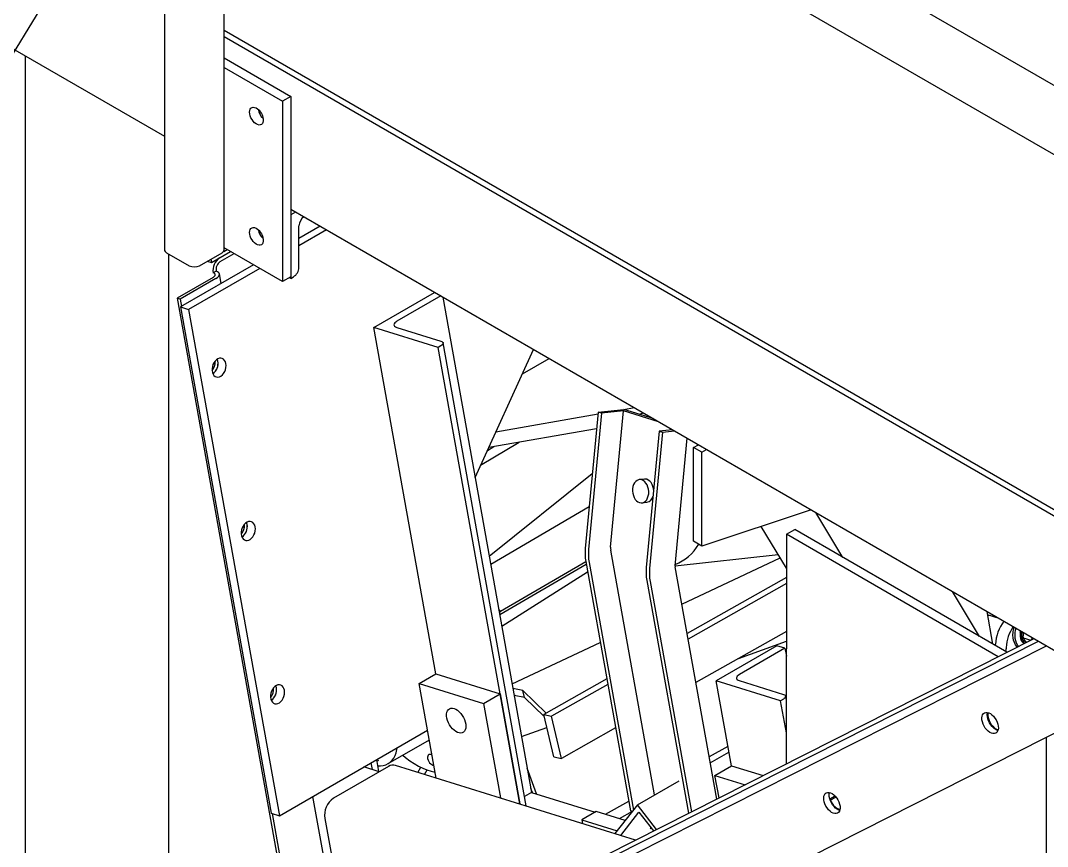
# Model space of a CAD drawing. Header units: millimetres. Extents: x 1293 to 41893, y 1011 to 26911.
# Drawn here: x 5257 to 5816, y 20943 to 21392 of the extents above; entities that cross this region are included whole.
import ezdxf

# ---------------------------------------------------------------- set-up
doc = ezdxf.new("R2010")
doc.units = ezdxf.units.MM
doc.header["$LTSCALE"] = 50
doc.layers.add('CAPA_1', color=7, linetype='Continuous')
doc.layers.add('STRUC', color=4, linetype='Continuous')
doc.dimstyles.new('SLDDIMSTYLE2', dxfattribs={"dimtxt": 0.18, "dimasz": 30.769231, "dimexe": 0, "dimexo": 0.0625, "dimgap": 0, "dimtad": 0, "dimtih": 1, "dimtoh": 1, "dimdec": 0, "dimrnd": 1e-09, "dimzin": 0, "dimdsep": 46, "dimtxsty": 'Standard', "dimblk1": 'DOT', "dimblk2": 'DOT', "dimsah": 1, "dimcen": 0.09, "dimadec": 0, "dimazin": 0, "dimtfac": 30.769231, "dimtdec": 0, "dimtofl": 0, "dimtmove": 0, "dimatfit": 3, "dimldrblk": 'DOT', "dimfxl": 1, "dimfrac": 2, "dimtolj": 1, "dimtzin": 0, "dimarcsym": 0})

# ---------------------------------------------------------------- blocks, each defined once
blk = doc.blocks.new('_Dot')
at = {"color": 0, "linetype": 'ByBlock', "lineweight": -2}
blk.add_line((-0.5, 0), (-1, 0), dxfattribs=at)
at = {"color": 0, "linetype": 'ByBlock', "const_width": 0.5}
blk.add_lwpolyline([(-0.25, 0, 1), (0.25, 0, 1)], format="xyb", close=True, dxfattribs=at)

msp = doc.modelspace()

# ---------------------------------------------------------------- linework, layer by layer
at = {"color": 7, "linetype": 'Continuous', "lineweight": 25}
for p, q in [((5335.524534, 21896.7746074), (5335.524534, 21267.5210397)), ((4449.779267, 21840.45141), (5335.524534, 21329.1215513)), ((5352.6435294, 21588.4656673), (6139.0615659, 21134.4761983)), ((5368.0788307, 21267.5210397), (5368.0788307, 21579.5550575)), ((6156.762906, 21161.8468777), (5601.2901254, 21482.5144883)), ((5368.0788307, 21386.7945753), (6048.2882434, 20994.1180396)), ((5368.0788307, 21383.3384476), (6046.6607097, 20991.6014672)), ((5368.0788307, 21371.661914), (5404.1865097, 21350.8173946)), ((5368.0788307, 21366.4777225), (5399.6963817, 21348.2252988)), ((5404.1865097, 21350.8173946), (5399.6963817, 21348.2252988)), ((5404.1865097, 21350.8173946), (5404.1865097, 21252.8324971)), ((5399.6963817, 21348.2252988), (5399.6963817, 21250.2404014)), ((5404.1865097, 21289.4838364), (6012.2793441, 20938.4393153)), ((5406.8153337, 21287.9662486), (5404.1865097, 21286.4486609)), ((5408.6749919, 21257.9296015), (5408.6749919, 21280.3980829)), ((5420.2441438, 21280.2139616), (5408.6749919, 21273.5352323)), ((5423.608967, 21278.2714905), (5408.6749919, 21269.6502902)), ((5336.7148521, 21265.8620985), (5348.9280004, 21258.811598)), ((5354.6753643, 21258.811598), (5366.8885126, 21265.8620985)), ((5361.0325194, 21260.4811272), (5371.4947608, 21266.5208505)), ((5365.8336803, 21261.0224701), (5373.4264737, 21265.4056964)), ((5367.7402503, 21266.5835301), (5369.5632176, 21267.6359067)), ((5399.6963817, 21250.2404014), (5368.0788307, 21268.492825)), ((5358.7797836, 21261.1810288), (5361.0325194, 21260.4811272)), ((5360.707593, 21262.2939295), (5361.0325194, 21260.4811272)), ((5384.0095853, 21259.2961962), (5344.319068, 21236.3833483)), ((5387.3744084, 21257.3537251), (5348.6941144, 21235.0240667)), ((5363.6415109, 21255.8398985), (5362.0310516, 21254.9102001)), ((5366.3306776, 21249.09038), (5365.3816853, 21254.3849179)), ((5361.9585592, 21252.4211435), (5342.4500959, 21241.1591474)), ((5363.5277425, 21251.9336145), (5344.0192792, 21240.6716184)), ((5404.1865097, 21252.8324971), (5399.6963817, 21250.2404014)), ((5404.1848638, 21251.8808163), (5403.3614177, 21252.3561817)), ((5404.1848638, 21252.831547), (5404.1848638, 21251.8808163)), ((5404.1848638, 21251.8808163), (5405.6815732, 21252.7448483)), ((5449.2894395, 21225.2008197), (5482.287756, 21244.2503423)), ((5482.8376638, 21244.0794916), (5482.287756, 21244.2503423)), ((5344.0192792, 21240.6716184), (5342.4500959, 21241.1591474)), ((5342.4500959, 21241.1591474), (5411.5311805, 20855.7477508)), ((5344.0192792, 21240.6716184), (5344.7439449, 21236.6286245)), ((5485.779556, 21242.3811734), (5461.8963873, 21228.5937136)), ((5486.8658819, 21241.7540508), (5535.1024588, 20972.6365838)), ((5344.319068, 21236.3833483), (5348.6941144, 21235.0240667)), ((5344.319068, 21236.3833483), (5393.629037, 20961.2773027)), ((5348.6941144, 21235.0240667), (5398.0040833, 20959.9180211)), ((5483.0177208, 21037.0268199), (5449.2894395, 21225.2008197)), ((5484.2898105, 21214.3265668), (5449.2894395, 21225.2008197)), ((5461.8004859, 21225.3008992), (5485.8655743, 21217.8241254)), ((5485.7889145, 21215.1919812), (5484.2898105, 21214.3265668)), ((5532.1279852, 20965.2822632), (5487.038144, 21216.8437259)), ((5528.739795, 20966.3349388), (5484.2898105, 21214.3265668)), ((5504.4459675, 21143.6727107), (5536.1654855, 21213.2939955)), ((5530.1402319, 21200.0691447), (5544.6071565, 21208.4207225)), ((5545.546135, 21207.8786617), (5545.5562521, 21207.8222172)), ((5585.2259361, 21180.7286222), (5590.8576458, 21181.7208833)), ((5515.7517626, 21168.4878414), (5571.2358852, 21178.2636897)), ((5571.3236208, 21179.1883475), (5564.2929346, 21105.0909105)), ((5573.1465568, 21178.6219802), (5566.1158706, 21104.5245431)), ((5571.3236208, 21179.1883475), (5585.2067254, 21180.7345908)), ((5573.1465568, 21178.6219802), (5571.3236208, 21179.1883475)), ((5585.1276611, 21179.9563864), (5573.1465568, 21178.6219802)), ((5578.0969749, 21105.8589494), (5585.1276611, 21179.9563864)), ((5604.1538557, 21174.0451448), (5585.1276611, 21179.9563864)), ((5601.1426981, 21175.783449), (5585.2067254, 21180.7345908)), ((5570.4666031, 21170.1561125), (5511.8603139, 21159.9464865)), ((5604.5010557, 21168.880462), (5597.4703696, 21094.7830249)), ((5606.3239917, 21168.3140947), (5599.2933055, 21094.2166576)), ((5611.7095802, 21169.6833179), (5604.5010557, 21168.880462)), ((5604.5010557, 21168.880462), (5606.3239917, 21168.3140947)), ((5606.3239917, 21168.3140947), (5612.8268143, 21169.0383524)), ((5613.1764102, 21095.7629008), (5619.7498876, 21165.0417472)), ((5528.4354144, 21162.833985), (5507.4342181, 21150.2316328)), ((5514.6673771, 21160.4354965), (5511.1107359, 21158.301235)), ((5623.1640448, 21160.0337203), (5625.7945147, 21161.5522582)), ((5623.1640448, 21109.0543556), (5623.1640448, 21160.0337203)), ((5627.6541729, 21157.4416246), (5623.1640448, 21160.0337203)), ((5627.6541729, 21157.4416246), (5630.2846427, 21158.9601625)), ((5627.6541729, 21106.4622599), (5627.6541729, 21157.4416246)), ((5568.1423785, 21145.660767), (5512.1342106, 21100.7791089)), ((5596.4458614, 21142.8638147), (5593.7046242, 21142.558507)), ((5566.4442309, 21127.7637393), (5512.8985566, 21096.514734)), ((5595.1104059, 21129.9365508), (5597.8516431, 21130.2418586)), ((5687.0787866, 21126.1736011), (5627.6541729, 21106.4622599)), ((5627.6541729, 21106.4622599), (5623.1640448, 21109.0543556)), ((5602.0085909, 20971.2335851), (5578.1516075, 21104.3344671)), ((5564.5641038, 21097.9828085), (5518.2549287, 21070.9569904)), ((5564.5435585, 21098.0974335), (5588.832803, 20962.5849161)), ((5613.1745646, 21095.7426379), (5669.1305774, 21101.974789)), ((5616.8210912, 21074.9037373), (5670.3232858, 21099.9951748)), ((5564.8274316, 21096.5136723), (5517.81628, 21069.0781839)), ((5565.5733989, 21092.3518343), (5518.9473649, 21062.7677298)), ((5566.3664944, 21097.5310662), (5590.4832781, 20962.9807285)), ((5635.7954719, 20969.0434635), (5613.1999291, 21095.1066215)), ((5597.7209934, 21087.789548), (5620.3991594, 20961.2654254)), ((5599.5439294, 21087.2231806), (5621.9776478, 20962.0628594)), ((5673.6921025, 21089.4217394), (5619.6836802, 21058.933021)), ((5673.6896489, 21086.1349435), (5620.2184469, 21055.9494956)), ((5518.2549287, 21070.9569904), (5517.2435664, 21072.2734197)), ((5517.6248621, 21070.1461267), (5518.2549287, 21070.9569904)), ((5785.9182821, 21053.157568), (5782.7280073, 21070.9564813)), ((5789.3573457, 21067.1294457), (5783.0634716, 21069.0848873)), ((5783.1121372, 21068.813376), (5783.7196054, 21068.8810333)), ((5673.6702016, 21060.0844362), (5624.4569039, 21032.3026512)), ((5800.738442, 21059.6660545), (5800.7231023, 21059.5152275)), ((5524.5300762, 21031.6211346), (5572.4321227, 21054.0862169)), ((5647.6125878, 21045.3744481), (5673.6662003, 21054.7245771)), ((5802.4236807, 21056.5489198), (5806.5012785, 21055.2820523)), ((5807.3339915, 21056.751749), (5806.7958034, 21055.4308429)), ((5807.784503, 21055.9303224), (5807.7400821, 21056.5173179)), ((5668.5009212, 21052.3127695), (5635.5026048, 21033.2632469)), ((5672.8076516, 21050.91405), (5648.1095526, 21036.6561409)), ((5672.8752073, 21050.9537241), (5668.5009212, 21052.3127695)), ((5672.8752073, 21050.9537241), (5673.6601162, 21046.5746262)), ((5792.6910669, 21049.4121278), (5792.051497, 21049.6108356)), ((5474.0609278, 21031.8561733), (5483.0570279, 21037.0495114)), ((5483.0570279, 21037.0495114), (5517.9655344, 21026.2037999)), ((5474.0609278, 21031.8561733), (5508.9694342, 21021.0104618)), ((5483.2729907, 20980.4610042), (5474.0609278, 21031.8561733)), ((5575.9849944, 21034.2643329), (5541.7048996, 21014.9126075)), ((5576.5197611, 21031.2808075), (5545.8986406, 21013.9946385)), ((5670.5029757, 21022.3889941), (5635.5026048, 21033.2632469)), ((5643.7805795, 20987.0794642), (5635.5026048, 21033.2632469)), ((5648.0136512, 21033.3633264), (5672.0787396, 21025.8865526)), ((5508.9694342, 21021.0104618), (5517.9655344, 21026.2037999)), ((5517.9655344, 21026.2037999), (5528.6938628, 20966.3492095)), ((5530.3689255, 21028.0334286), (5524.9756552, 21029.1351977)), ((5531.2890251, 21024.2129197), (5525.651499, 21025.3645868)), ((5543.0454813, 21015.6693898), (5530.3689255, 21028.0334286)), ((5531.2890251, 21024.2129197), (5530.3689255, 21028.0334286)), ((5508.9694342, 21021.0104618), (5518.1814971, 20969.6152927)), ((5526.1642188, 21025.2598454), (5525.7087165, 21025.0453638)), ((5541.9752165, 21013.7901765), (5531.2890251, 21024.2129197)), ((5672.0020798, 21023.2544084), (5670.5029757, 21022.3889941)), ((5673.6290412, 21004.9483115), (5670.5029757, 21022.3889941)), ((5673.6423117, 21022.724705), (5673.2513092, 21024.9061532)), ((5541.7048996, 21014.9126075), (5545.8986406, 21013.9946385)), ((5547.2254967, 20991.9895541), (5541.7048996, 21014.9126075)), ((5551.4192377, 20991.0715851), (5545.8986406, 21013.9946385)), ((5398.0040833, 20959.9180211), (5478.6141493, 21006.4532217)), ((5529.6527769, 21003.0409925), (5543.3777173, 21007.9666036)), ((5580.7582182, 21007.6339632), (5551.4192377, 20991.0715851)), ((5457.131257, 20988.2555285), (5479.555589, 21001.2008198)), ((5641.9042899, 20997.547502), (5631.6954702, 20991.9178491)), ((5547.2254967, 20991.9895541), (5551.4192377, 20991.0715851)), ((5632.2715197, 20988.704002), (5642.437494, 20994.5726941)), ((5457.3401505, 20986.7474083), (5427.4059634, 20969.46677)), ((5452.3456067, 20983.8641196), (5443.9843628, 20986.4618715)), ((5448.5933101, 20985.0299193), (5447.9285322, 20988.738792)), ((5452.0912604, 20983.9431423), (5450.9219509, 20990.4668558)), ((5451.0694045, 20989.6441954), (5452.0213436, 20990.1937382)), ((5591.708471, 20946.7712232), (5461.1989522, 20987.3191794)), ((5473.3636108, 20983.5397459), (5474.8545053, 20986.339212)), ((5481.4944572, 20987.5209809), (5482.0106954, 20987.5034963)), ((5634.8237865, 20981.9088176), (5643.8198866, 20987.1021557)), ((5643.8198866, 20987.1021557), (5660.9852605, 20981.7690518)), ((5476.9781799, 20982.4167367), (5478.2885048, 20984.8771456)), ((5537.880512, 20971.7734714), (5532.7323461, 20985.8597182)), ((5634.8237865, 20981.9088176), (5651.1941728, 20976.8227081)), ((5637.018982, 20969.6615666), (5634.8237865, 20981.9088176)), ((5592.7898281, 20965.9117066), (5615.4246108, 20978.9784885)), ((5432.5014746, 20879.9158157), (5416.2716873, 20970.4636845)), ((5535.0349032, 20972.5969096), (5531.2124315, 20970.3902437)), ((5535.557688, 20972.4951488), (5534.7140774, 20974.8034093)), ((5535.1024588, 20972.6365838), (5569.7223563, 20961.8805401)), ((5697.2461683, 20969.0603225), (5700.10227, 20970.7091149)), ((5697.5176425, 20968.3920635), (5700.5855741, 20970.1631427)), ((5587.9036363, 20967.7688455), (5575.1176062, 20960.7179902)), ((5592.7898281, 20965.9117066), (5580.4739454, 20950.2616739)), ((5603.0967332, 20952.5244409), (5592.7898281, 20965.9117066)), ((5393.629037, 20961.2773027), (5398.0040833, 20959.9180211)), ((5394.1255256, 20961.1230489), (5410.9147419, 20867.4540601)), ((5422.7658714, 20958.4969933), (5429.4995983, 20920.9287484)), ((5570.3008602, 20962.2145033), (5562.4431361, 20957.6783357)), ((5586.0336432, 20957.3264905), (5570.3008602, 20962.2145033)), ((5589.8759327, 20962.2089629), (5582.8280809, 20958.3224255)), ((5583.5675704, 20949.3005167), (5593.5040477, 20961.9269925)), ((5589.9087285, 20962.2506372), (5588.832803, 20962.5849161)), ((5593.5040477, 20961.9269925), (5601.4021923, 20951.6683785)), ((5562.4431361, 20957.6783357), (5581.6214511, 20951.7198318)), ((5562.4431361, 20957.6783357), (5562.7875797, 20955.7566446)), ((5600.5083591, 20952.8293461), (5599.6279371, 20953.1028841)), ((5599.6451796, 20953.0975271), (5600.0998186, 20953.3599846))]:
    msp.add_line(p, q, dxfattribs=at)
at = {"color": 7, "linetype": 'Continuous', "lineweight": 25, "flags": 128}
for points in [[(5381.8124726, 21342.2186435), (5381.8999532, 21343.0969996), (5382.1583045, 21343.8332818), (5382.5754462, 21344.3930624), (5383.1318733, 21344.7501666), (5383.8015678, 21344.8878967), (5384.5532156, 21344.7998126), (5385.3516705, 21344.4900329), (5386.1595976, 21343.9730427), (5386.9392191, 21343.2730157), (5387.6540809, 21342.4226846), (5388.2707566, 21341.4618098), (5388.7604114, 21340.4353208), (5389.1001494, 21339.391215), (5389.274085, 21338.3783137), (5389.274085, 21337.443979), (5389.1001494, 21336.6318994), (5388.7604114, 21335.9800468), (5388.2707566, 21335.5189012), (5387.6540809, 21335.2700251), (5386.9392191, 21335.2450557), (5386.1595976, 21335.4451606), (5385.3516705, 21335.8609832), (5384.5532156, 21336.4730799), (5383.8015678, 21337.2528298), (5383.1318733, 21338.1637728), (5382.5754462, 21339.1633141), (5382.1583045, 21340.2047162), (5381.8999532, 21341.2392844), (5381.8124726, 21342.2186435)], [(5381.8124726, 21276.8953785), (5381.8999532, 21277.7737346), (5382.1583045, 21278.5100168), (5382.5754462, 21279.0697974), (5383.1318733, 21279.4269017), (5383.8015678, 21279.5646318), (5384.5532156, 21279.4765476), (5385.3516705, 21279.166768), (5386.1595976, 21278.6497777), (5386.9392191, 21277.9497508), (5387.6540809, 21277.0994197), (5388.2707566, 21276.1385449), (5388.7604114, 21275.1120558), (5389.1001494, 21274.06795), (5389.274085, 21273.0550488), (5389.274085, 21272.1207141), (5389.1001494, 21271.3086345), (5388.7604114, 21270.6567819), (5388.2707566, 21270.1956362), (5387.6540809, 21269.9467601), (5386.9392191, 21269.9217908), (5386.1595976, 21270.1218957), (5385.3516705, 21270.5377182), (5384.5532156, 21271.1498149), (5383.8015678, 21271.9295649), (5383.1318733, 21272.8405079), (5382.5754462, 21273.8400491), (5382.1583045, 21274.8814513), (5381.8999532, 21275.9160195), (5381.8124726, 21276.8953785)], [(5361.9585592, 21252.4211435), (5362.4574034, 21252.7561426), (5362.8311684, 21253.1111727), (5363.0654904, 21253.4725902), (5363.1513646, 21253.826506), (5363.085491, 21254.1593193), (5362.870401, 21254.4582404), (5362.5143604, 21254.7117818), (5362.0310516, 21254.9102001)], [(5363.5277425, 21251.9336145), (5364.3106203, 21252.4593565), (5364.8972008, 21253.0165348), (5365.2649418, 21253.5837373), (5365.3997114, 21254.1391669), (5365.2963305, 21254.6614786), (5364.9587718, 21255.1306004), (5364.4000076, 21255.5285041), (5363.6415109, 21255.8398985)], [(5461.8963873, 21228.5937136), (5461.2364579, 21228.1505378), (5460.7419981, 21227.6808626), (5460.4320096, 21227.2027374), (5460.3184052, 21226.7345362), (5460.4055505, 21226.2942519), (5460.6900966, 21225.8988042), (5461.1611087, 21225.5633901), (5461.8004859, 21225.3008992)], [(5485.8655743, 21217.8241254), (5486.3766669, 21217.6143006), (5486.7531751, 21217.346184), (5486.9806299, 21217.0300789), (5487.0502904, 21216.6781332), (5486.9594795, 21216.303872), (5486.7116871, 21215.9216778), (5486.3164357, 21215.5462382), (5485.7889145, 21215.1919812)], [(5368.9548056, 21205.5911936), (5368.686381, 21206.5501999), (5368.2555464, 21207.3633612), (5367.6824473, 21207.992655), (5366.9938811, 21208.4086562), (5366.2220443, 21208.591913), (5365.4030273, 21208.5338566), (5364.5751263, 21208.2372016), (5363.7770531, 21207.7158193), (5363.0461246, 21206.9940889), (5362.4165184, 21206.1057578), (5361.917674, 21205.0923633), (5361.572917, 21204.0012906), (5361.3983676, 21202.8835571), (5361.4021878, 21201.7914267), (5361.5841987, 21200.7759662), (5361.9358899, 21199.8846575), (5362.4408167, 21199.1591772), (5363.0753691, 21198.6334479), (5363.8098763, 21198.3320521), (5364.6099935, 21198.2690827), (5365.4383082, 21198.4474842), (5366.2560891, 21198.8589147), (5367.0250979, 21199.4841361), (5367.7093765, 21200.2939138), (5368.2769289, 21201.2503835), (5368.7012168, 21202.3088217), (5368.9624011, 21203.419737), (5369.048269, 21204.5311843), (5368.9548056, 21205.5911936)], [(5364.5797592, 21206.9504752), (5364.3113346, 21207.9094815), (5364.2509275, 21208.054943)], [(5364.5975152, 21206.94225), (5364.3290906, 21207.9012563), (5364.2615631, 21208.0629366)], [(5593.739074, 21178.0836784), (5594.405244, 21178.3277136), (5595.9299372, 21178.7927118)], [(5593.8209458, 21130.0655895), (5594.6857458, 21129.9191911), (5595.5398535, 21130.0159871), (5596.3504461, 21130.3522578), (5597.0863729, 21130.9150804), (5597.7193527, 21131.6828261), (5598.2250605, 21132.6259907), (5598.5840621, 21133.708329), (5598.7825614, 21134.8882473), (5598.8129301, 21136.120402), (5598.6740011, 21137.3574422), (5598.3711135, 21138.551829), (5597.9159071, 21139.6576629), (5597.325875, 21140.6324472), (5596.6236921, 21141.4387216), (5595.8363427, 21142.0455013), (5594.9940842, 21142.4294682), (5594.1292843, 21142.5758667), (5593.2751766, 21142.4790707), (5592.464584, 21142.1428), (5591.7286571, 21141.5799774), (5591.0956773, 21140.8122317), (5590.5899696, 21139.8690671), (5590.2309679, 21138.7867288), (5590.0324687, 21137.6068105), (5590.0021, 21136.3746557), (5590.1410289, 21135.1376156), (5590.4439165, 21133.9432288), (5590.899123, 21132.8373949), (5591.489155, 21131.8626106), (5592.191338, 21131.0563362), (5592.9786874, 21130.4495565), (5593.8209458, 21130.0655895)], [(5601.491692, 21137.1643343), (5601.4152384, 21137.66275), (5601.1123508, 21138.8571368), (5600.6571443, 21139.9629706), (5600.0671123, 21140.9377549), (5599.3649293, 21141.7440293), (5598.5775799, 21142.3508091), (5597.7353215, 21142.734776), (5596.8705215, 21142.8811744), (5596.4458614, 21142.8638147)], [(5384.8612472, 21116.8473079), (5384.5928226, 21117.8063142), (5384.161988, 21118.6194755), (5383.5888889, 21119.2487693), (5382.9003227, 21119.6647705), (5382.1284859, 21119.8480273), (5381.3094689, 21119.7899709), (5380.4815679, 21119.493316), (5379.6834947, 21118.9719337), (5378.9525662, 21118.2502033), (5378.32296, 21117.3618722), (5377.8241156, 21116.3484776), (5377.4793586, 21115.2574049), (5377.3048092, 21114.1396714), (5377.3086293, 21113.047541), (5377.4906403, 21112.0320806), (5377.8423315, 21111.1407719), (5378.3472583, 21110.4152915), (5378.9818107, 21109.8895622), (5379.7163179, 21109.5881664), (5380.5164351, 21109.5251971), (5381.3447498, 21109.7035985), (5382.1625307, 21110.115029), (5382.9315395, 21110.7402504), (5383.6158181, 21111.5500281), (5384.1833705, 21112.5064978), (5384.6076584, 21113.564936), (5384.8688427, 21114.6758514), (5384.9547106, 21115.7872987), (5384.8612472, 21116.8473079)], [(5380.4862008, 21118.2065895), (5380.2177762, 21119.1655958), (5380.1573691, 21119.3110573)], [(5380.5039568, 21118.1983644), (5380.2355322, 21119.1573707), (5380.1684888, 21119.3179541)], [(5799.2710337, 21051.6294167), (5798.9647245, 21051.9385067), (5798.2318562, 21052.8948705), (5797.6385704, 21054.0214268), (5797.1981202, 21055.2930103), (5796.9203444, 21056.6812157), (5796.8114483, 21058.1550331), (5796.8738642, 21059.6815396), (5797.106198, 21061.2266357), (5797.417892, 21062.4761914)], [(5799.8388112, 21051.9162513), (5799.3985352, 21052.5323954), (5798.8052494, 21053.6589517), (5798.3647992, 21054.9305352), (5798.0870235, 21056.3187407), (5797.9781273, 21057.792558), (5798.0405432, 21059.3190645), (5798.272877, 21060.8641606), (5798.5084455, 21061.8466283)], [(5800.8690603, 21060.4838743), (5800.7778156, 21059.9563036), (5800.6739631, 21058.6745249), (5800.7412407, 21057.4364591), (5800.9774916, 21056.2817993), (5801.3751413, 21055.2475643), (5801.9214411, 21054.3669124), (5802.5988763, 21053.6680777), (5802.8856569, 21053.4554823)], [(5800.738442, 21059.6660545), (5800.739532, 21059.6767114), (5800.8591504, 21060.4895952)], [(5803.1949233, 21053.6117201), (5802.7439498, 21054.1113674), (5802.19765, 21054.9920194), (5801.8000003, 21056.0262543), (5801.5637494, 21057.1809142), (5801.4964718, 21058.41898), (5801.6003244, 21059.7007586), (5801.6540925, 21060.0306849)], [(5648.1095526, 21036.6561409), (5647.4496232, 21036.212965), (5646.9551634, 21035.7432898), (5646.6451749, 21035.2651646), (5646.5315704, 21034.7969635), (5646.6187157, 21034.3566792), (5646.9032619, 21033.9612315), (5647.374274, 21033.6258173), (5648.0136512, 21033.3633264)], [(5400.7676888, 21028.1034223), (5400.4992642, 21029.0624286), (5400.0684296, 21029.8755899), (5399.4953305, 21030.5048837), (5398.8067643, 21030.9208848), (5398.0349275, 21031.1041417), (5397.2159105, 21031.0460853), (5396.3880095, 21030.7494303), (5395.5899363, 21030.228048), (5394.8590078, 21029.5063176), (5394.2294016, 21028.6179865), (5393.7305572, 21027.604592), (5393.3858001, 21026.5135193), (5393.2112508, 21025.3957858), (5393.2150709, 21024.3036554), (5393.3970819, 21023.2881949), (5393.7487731, 21022.3968862), (5394.2536999, 21021.6714059), (5394.8882523, 21021.1456766), (5395.6227595, 21020.8442807), (5396.4228767, 21020.7813114), (5397.2511914, 21020.9597129), (5398.0689723, 21021.3711433), (5398.8379811, 21021.9963648), (5399.5222597, 21022.8061425), (5400.0898121, 21023.7626122), (5400.5141, 21024.8210504), (5400.7752843, 21025.9319657), (5400.8611522, 21027.043413), (5400.7676888, 21028.1034223)], [(5396.3926424, 21029.4627039), (5396.1242178, 21030.4217102), (5396.0638107, 21030.5671717)], [(5396.4103984, 21029.4544787), (5396.1419738, 21030.413485), (5396.0744463, 21030.5751653)], [(5672.0787396, 21025.8865526), (5672.5898321, 21025.6767279), (5672.9663403, 21025.4086112), (5673.1937951, 21025.0925062), (5673.2634556, 21024.7405605), (5673.1726448, 21024.3662992), (5672.9248524, 21023.984105), (5672.5296009, 21023.6086655), (5672.0020798, 21023.2544084)], [(5492.9878524, 21018.2171128), (5493.9181836, 21017.8282982), (5494.856488, 21017.2406724), (5495.7726078, 21016.4731222), (5496.637098, 21015.5503173), (5497.4221733, 21014.5019174), (5498.1026007, 21013.3616189), (5498.6565107, 21012.166072), (5499.0661002, 21010.9537025), (5499.3182046, 21009.763477), (5499.4047211, 21008.6336503), (5499.3228689, 21007.600536), (5499.075279, 21006.6973392), (5498.6699089, 21005.9530893), (5498.1197877, 21005.3917073), (5497.4425967, 21005.0312364), (5496.6601014, 21004.8832624), (5495.7974517, 21004.9525413), (5494.8823741, 21005.2368465), (5493.9442798, 21005.72704), (5493.0133199, 21006.4073668), (5492.1194163, 21007.2559606), (5491.2912998, 21008.2455468), (5490.5555867, 21009.3443193), (5489.9359234, 21010.5169627), (5489.4522265, 21011.7257873), (5489.1200423, 21012.9319404), (5488.9500475, 21014.0966553), (5488.9477059, 21015.1824971), (5489.1130927, 21016.1545659), (5489.4408924, 21016.9816187), (5489.920569, 21017.6370733), (5490.5367055, 21018.0998628), (5491.2694987, 21018.3551129), (5492.095396, 21018.3946195), (5492.9878524, 21018.2171128)], [(5451.5184657, 20987.1388307), (5452.9869918, 20987.0989874), (5454.4672951, 20987.2690012), (5455.8535037, 20987.6559516), (5457.1322676, 20988.256112), (5458.2912716, 20989.0637026), (5459.319354, 20990.0709458), (5460.2066136, 20991.2681413), (5460.9445058, 20992.6437595), (5461.5259242, 20994.1845524), (5461.9452693, 20995.8756813), (5462.1136996, 20996.9277149)], [(5465.0419086, 20992.8222505), (5466.6452805, 20991.5266853), (5468.956961, 20989.8243132), (5471.2853984, 20988.3022518), (5473.6188987, 20986.9681452), (5475.9457422, 20985.8286938), (5478.2542428, 20984.8896204), (5480.5328063, 20984.1556412), (5482.7025922, 20983.6433238)], [(5481.0585791, 20992.8154637), (5481.0225735, 20992.8406481), (5480.4116387, 20993.1656285), (5479.8298319, 20993.2844834), (5479.3203031, 20993.1883979), (5478.9208417, 20992.8844984), (5478.6610739, 20992.3953235), (5478.5602655, 20991.7571531), (5478.625893, 20991.0173175), (5478.853089, 20990.2306869), (5479.2250037, 20989.455602), (5479.7140536, 20988.7495474), (5480.2839682, 20988.1648878), (5480.8924796, 20987.7449849), (5481.4944572, 20987.5209809)]]:
    msp.add_lwpolyline(points, dxfattribs=at)
at = {"color": 7, "linetype": 'Continuous', "lineweight": 25}
for centre, radius, start, end in [((5394.7687136, 21345.3798964), 8.522576, 190.809074008, 229.197678032), ((5394.7634722, 21345.3749368), 8.515065, 190.79481145, 229.199812017), ((5415.2563632, 21280.0736295), 6.589364, 126.619077453, 177.177674539), ((5394.7687136, 21280.0566314), 8.522576, 190.809074012, 229.197678029), ((5394.7634722, 21280.0516718), 8.515065, 190.794811449, 229.199812018), ((5337.5583915, 21267.7238593), 2.0439452, 185.694799251, 245.625341706), ((5366.0449732, 21267.7238593), 2.0439452, 294.374658294, 354.305200749), ((5370.065027, 21256.3062553), 8.1543688, 124.286578807, 189.857791321), ((5368.7607034, 21256.729455), 5.1959063, 124.286578806, 189.857791321), ((5351.8016823, 21264.3577839), 6.246457, 242.609672237, 297.390327763), ((5402.1759104, 21258.2253458), 6.505807, 302.60547834, 357.394521514), ((5355.8844043, 21206.3258), 7.2360812, 321.04832234, 5.109096187), ((5357.8316365, 21205.7540493), 6.8533637, 305.383892922, 10.053925926), ((5357.8319516, 21205.749047), 6.869977, 306.025996128, 10.002066788), ((5596.988765, 21134.4335927), 4.2796255, 281.631981769, 345.40266713), ((5371.7908459, 21117.5819144), 7.2360812, 321.04832234, 5.109096187), ((5373.7380781, 21117.0101636), 6.8533637, 305.383892931, 10.053925925), ((5373.7594102, 21117.0012795), 6.8499577, 305.253465095, 10.064575169), ((5590.0746012, 21102.5136137), 25.9101677, 174.291321033, 189.813517591), ((5591.8975372, 21101.9472464), 25.9101677, 174.291321033, 189.813517591), ((5583.7170254, 21105.2971339), 5.648062, 174.291321033, 189.813517591), ((5602.9358542, 21121.2444949), 26.8885307, 292.527542234, 329.056578473), ((5623.2520362, 21092.2057282), 25.9101677, 174.291321033, 189.813517592), ((5625.0749722, 21091.6393609), 25.9101677, 174.291321033, 189.813517591), ((5615.5958041, 21095.5210431), 2.4314527, 174.291321032, 189.813517592), ((5810.4506171, 21051.6106643), 23.2384664, 142.848183451, 176.136312375), ((5816.4644794, 21049.7511359), 23.4217267, 146.335678314, 176.050973553), ((5810.8303861, 21058.311559), 8.5858808, 171.160188419, 189.970855738), ((5807.2614871, 21057.4275984), 4.8975292, 194.100526222, 225.527613466), ((5670.201831, 21055.428495), 5.2125344, 299.994332652, 300.855493726), ((5387.6972875, 21028.8380287), 7.2360812, 321.04832234, 5.109096187), ((5389.6445197, 21028.266278), 6.8533637, 305.383892921, 10.053925926), ((5389.6448348, 21028.2612757), 6.869977, 306.025996128, 10.002066788), ((5459.9116847, 20982.699627), 4.7955523, 74.429168909, 122.427580626), ((5433.5889613, 20960.3851898), 10.9865628, 124.248146623, 189.896223504), ((5532.4290825, 20977.1113546), 5.2125344, 299.994332653, 300.855493731)]:
    msp.add_arc(centre, radius, start, end, dxfattribs=at)
for points, knots in [([(5802.4236807, 21056.5489198), (5802.4382823, 21057.2047952), (5802.4598023, 21058.1714337), (5802.6410669, 21059.1217574), (5802.6993414, 21059.4272755)], [0, 0, 0, 0, 0.6785115593, 1, 1, 1, 1]), ([(5804.2617784, 21054.1506829), (5804.0708613, 21054.3515037), (5803.5634131, 21054.8852754), (5802.9531552, 21055.6925188), (5802.601247, 21056.2617143), (5802.4236807, 21056.5489198)], [0, 0, 0, 0, 0.2300667752, 0.6115060703, 1, 1, 1, 1]), ([(5787.2915054, 21052.3634566), (5787.274196, 21052.4854075), (5787.235507, 21052.7579852), (5787.2544819, 21053.0275689), (5787.2649674, 21053.1765413)], [0, 0, 0, 0, 0.4473982793, 1, 1, 1, 1]), ([(5793.0983626, 21051.3641658), (5793.0675997, 21051.0244284), (5793.0256769, 21050.5614443), (5792.9423186, 21050.047906), (5792.8937425, 21049.8066664), (5792.8526843, 21049.6475229), (5792.8137629, 21049.5335147), (5792.778381, 21049.4602659), (5792.7408775, 21049.419848), (5792.7142619, 21049.4073346), (5792.6965026, 21049.4110046), (5792.6910669, 21049.4121278)], [0, 0, 0, 0, 0.4655252871, 0.6344041548, 0.7505130597, 0.8304201704, 0.8857806488, 0.9428520449, 0.9661009264, 0.9896243433, 1, 1, 1, 1])]:
    msp.add_open_spline(points, degree=3, knots=knots, dxfattribs=at)
at = {"layer": 'STRUC', "linetype": 'Continuous', "lineweight": 25}
for p, q in [((5259.7531143, 21372.8634608), (5259.7531143, 20737.8691069)), ((5337.8214742, 21265.2232591), (5337.8214742, 20845.6762968)), ((5704.3937341, 21100.3018082), (5689.7272794, 21124.6446588)), ((5673.6958171, 21094.3975694), (5659.9688235, 21117.1811365)), ((5673.7095977, 21112.8572557), (5678.1997257, 21115.4493515)), ((5793.5546703, 21048.7415764), (5678.1997257, 21115.4493515)), ((5673.7095977, 21112.8572557), (5673.6165011, 20988.1502077)), ((5788.7657477, 21046.3222684), (5673.7095977, 21112.8572557)), ((5778.6966381, 21057.3337202), (5763.961882, 21081.7899349)), ((5270.9382681, 20782.1319639), (5810.6956379, 21054.8111118)), ((5306.8592925, 20802.8687299), (5808.3030843, 21056.1923037)), ((5274.4130167, 20779.2548609), (5814.9751834, 21052.3405828)), ((5329.8599007, 20757.5224714), (5855.1539946, 21022.8949405)), ((5815.0090407, 20867.8380016), (5815.1096922, 21002.6650244))]:
    msp.add_line(p, q, dxfattribs=at)
at = {"layer": 'STRUC', "linetype": 'Continuous', "lineweight": 25, "flags": 128}
for points in [[(5787.461638, 21004.7645821), (5786.7635413, 21004.5484696), (5785.9742625, 21004.554161), (5785.1241332, 21004.7814374), (5784.2458234, 21005.2215648), (5783.3730859, 21005.8576294), (5782.5394598, 21006.6651874), (5781.7769806, 21007.613205), (5781.1149501, 21008.6652504), (5780.5788097, 21009.780894), (5780.189163, 21010.9172622), (5779.960984, 21012.0306851), (5779.9030413, 21013.0783745), (5780.0175617, 21014.0200682), (5780.3001443, 21014.8195775), (5780.7399295, 21015.4461777), (5781.3200167, 21015.8757889), (5782.0181134, 21016.0919014), (5782.8073922, 21016.08621), (5783.6575215, 21015.8589336), (5784.5358313, 21015.4188062), (5785.4085688, 21014.7827416), (5786.242195, 21013.9751836), (5787.0046741, 21013.027166), (5787.6667046, 21011.9751206), (5788.202845, 21010.859477), (5788.5924917, 21009.7231088), (5788.8206708, 21008.6096859), (5788.8786134, 21007.5619965), (5788.764093, 21006.6203028), (5788.4815104, 21005.8207935), (5788.0417252, 21005.1941933), (5787.461638, 21004.7645821)], [(5788.687461, 21006.3340808), (5788.1175519, 21006.5095012), (5787.2392421, 21006.9496286), (5786.3665046, 21007.5856932), (5785.5328785, 21008.3932513), (5784.7703993, 21009.3412689), (5784.1083688, 21010.3933142), (5783.5722284, 21011.5089578), (5783.1825817, 21012.645326), (5782.9544027, 21013.758749), (5782.89646, 21014.8064383), (5783.0109804, 21015.7481321), (5783.0876125, 21016.034354)], [(5783.2855567, 21015.9306941), (5783.1769502, 21015.0306046), (5783.231846, 21013.9844482), (5783.4570748, 21012.8718203), (5783.8439814, 21011.7354786), (5784.3776971, 21010.6190921), (5785.0377114, 21009.5655629), (5785.7986605, 21008.6153775), (5786.6313015, 21007.8050511), (5787.5036365, 21007.1657239), (5788.382142, 21006.721965), (5788.7242819, 21006.6043189)], [(5701.4806073, 20961.327965), (5700.7825106, 20961.1118525), (5699.9932318, 20961.1175439), (5699.1431025, 20961.3448203), (5698.2647926, 20961.7849477), (5697.3920552, 20962.4210123), (5696.558429, 20963.2285703), (5695.7959498, 20964.1765879), (5695.1339193, 20965.2286333), (5694.597779, 20966.3442769), (5694.2081323, 20967.4806451), (5693.9799532, 20968.594068), (5693.9220105, 20969.6417574), (5694.036531, 20970.5834511), (5694.3191135, 20971.3829604), (5694.7588988, 20972.0095606), (5695.338986, 20972.4391718), (5696.0370827, 20972.6552843), (5696.8263615, 20972.6495929), (5697.6764908, 20972.4223165), (5698.5548006, 20971.9821891), (5699.427538, 20971.3461245), (5700.2611642, 20970.5385665), (5701.0236434, 20969.5905489), (5701.6856739, 20968.5385035), (5702.2218143, 20967.4228599), (5702.6114609, 20966.2864917), (5702.83964, 20965.1730688), (5702.8975827, 20964.1253794), (5702.7830623, 20963.1836857), (5702.5004797, 20962.3841764), (5702.0606945, 20961.7575762), (5701.4806073, 20961.327965)], [(5696.7784292, 20972.6560422), (5696.7166466, 20972.000395), (5696.7715424, 20970.9542386), (5696.9967712, 20969.8416107), (5697.3836778, 20968.705269), (5697.9173935, 20967.5888825), (5698.5774079, 20966.5353533), (5699.338357, 20965.5851679), (5700.1709979, 20964.7748415), (5701.0433329, 20964.1355143), (5701.9218384, 20963.6917554), (5702.7727541, 20963.4606182), (5702.8352701, 20963.4520632)], [(5702.7230998, 20962.8937197), (5702.1365212, 20963.0728841), (5701.2582113, 20963.5130115), (5700.3854739, 20964.1490761), (5699.5518477, 20964.9566342), (5698.7893685, 20965.9046518), (5698.127338, 20966.9566971), (5697.5911977, 20968.0723407), (5697.201551, 20969.2087089), (5696.9733719, 20970.3221319), (5696.9154292, 20971.3698212), (5697.0299497, 20972.311515), (5697.0891421, 20972.5397725)]]:
    msp.add_lwpolyline(points, dxfattribs=at)

# ---------------------------------------------------------------- leaders
at = {"layer": 'CAPA_1'}
msp.add_leader([(5386.9157261, 21592.9019268), (4473.7510552, 20099.7157097)], dimstyle='SLDDIMSTYLE2', dxfattribs=at)

doc.saveas('drawing.dxf')
